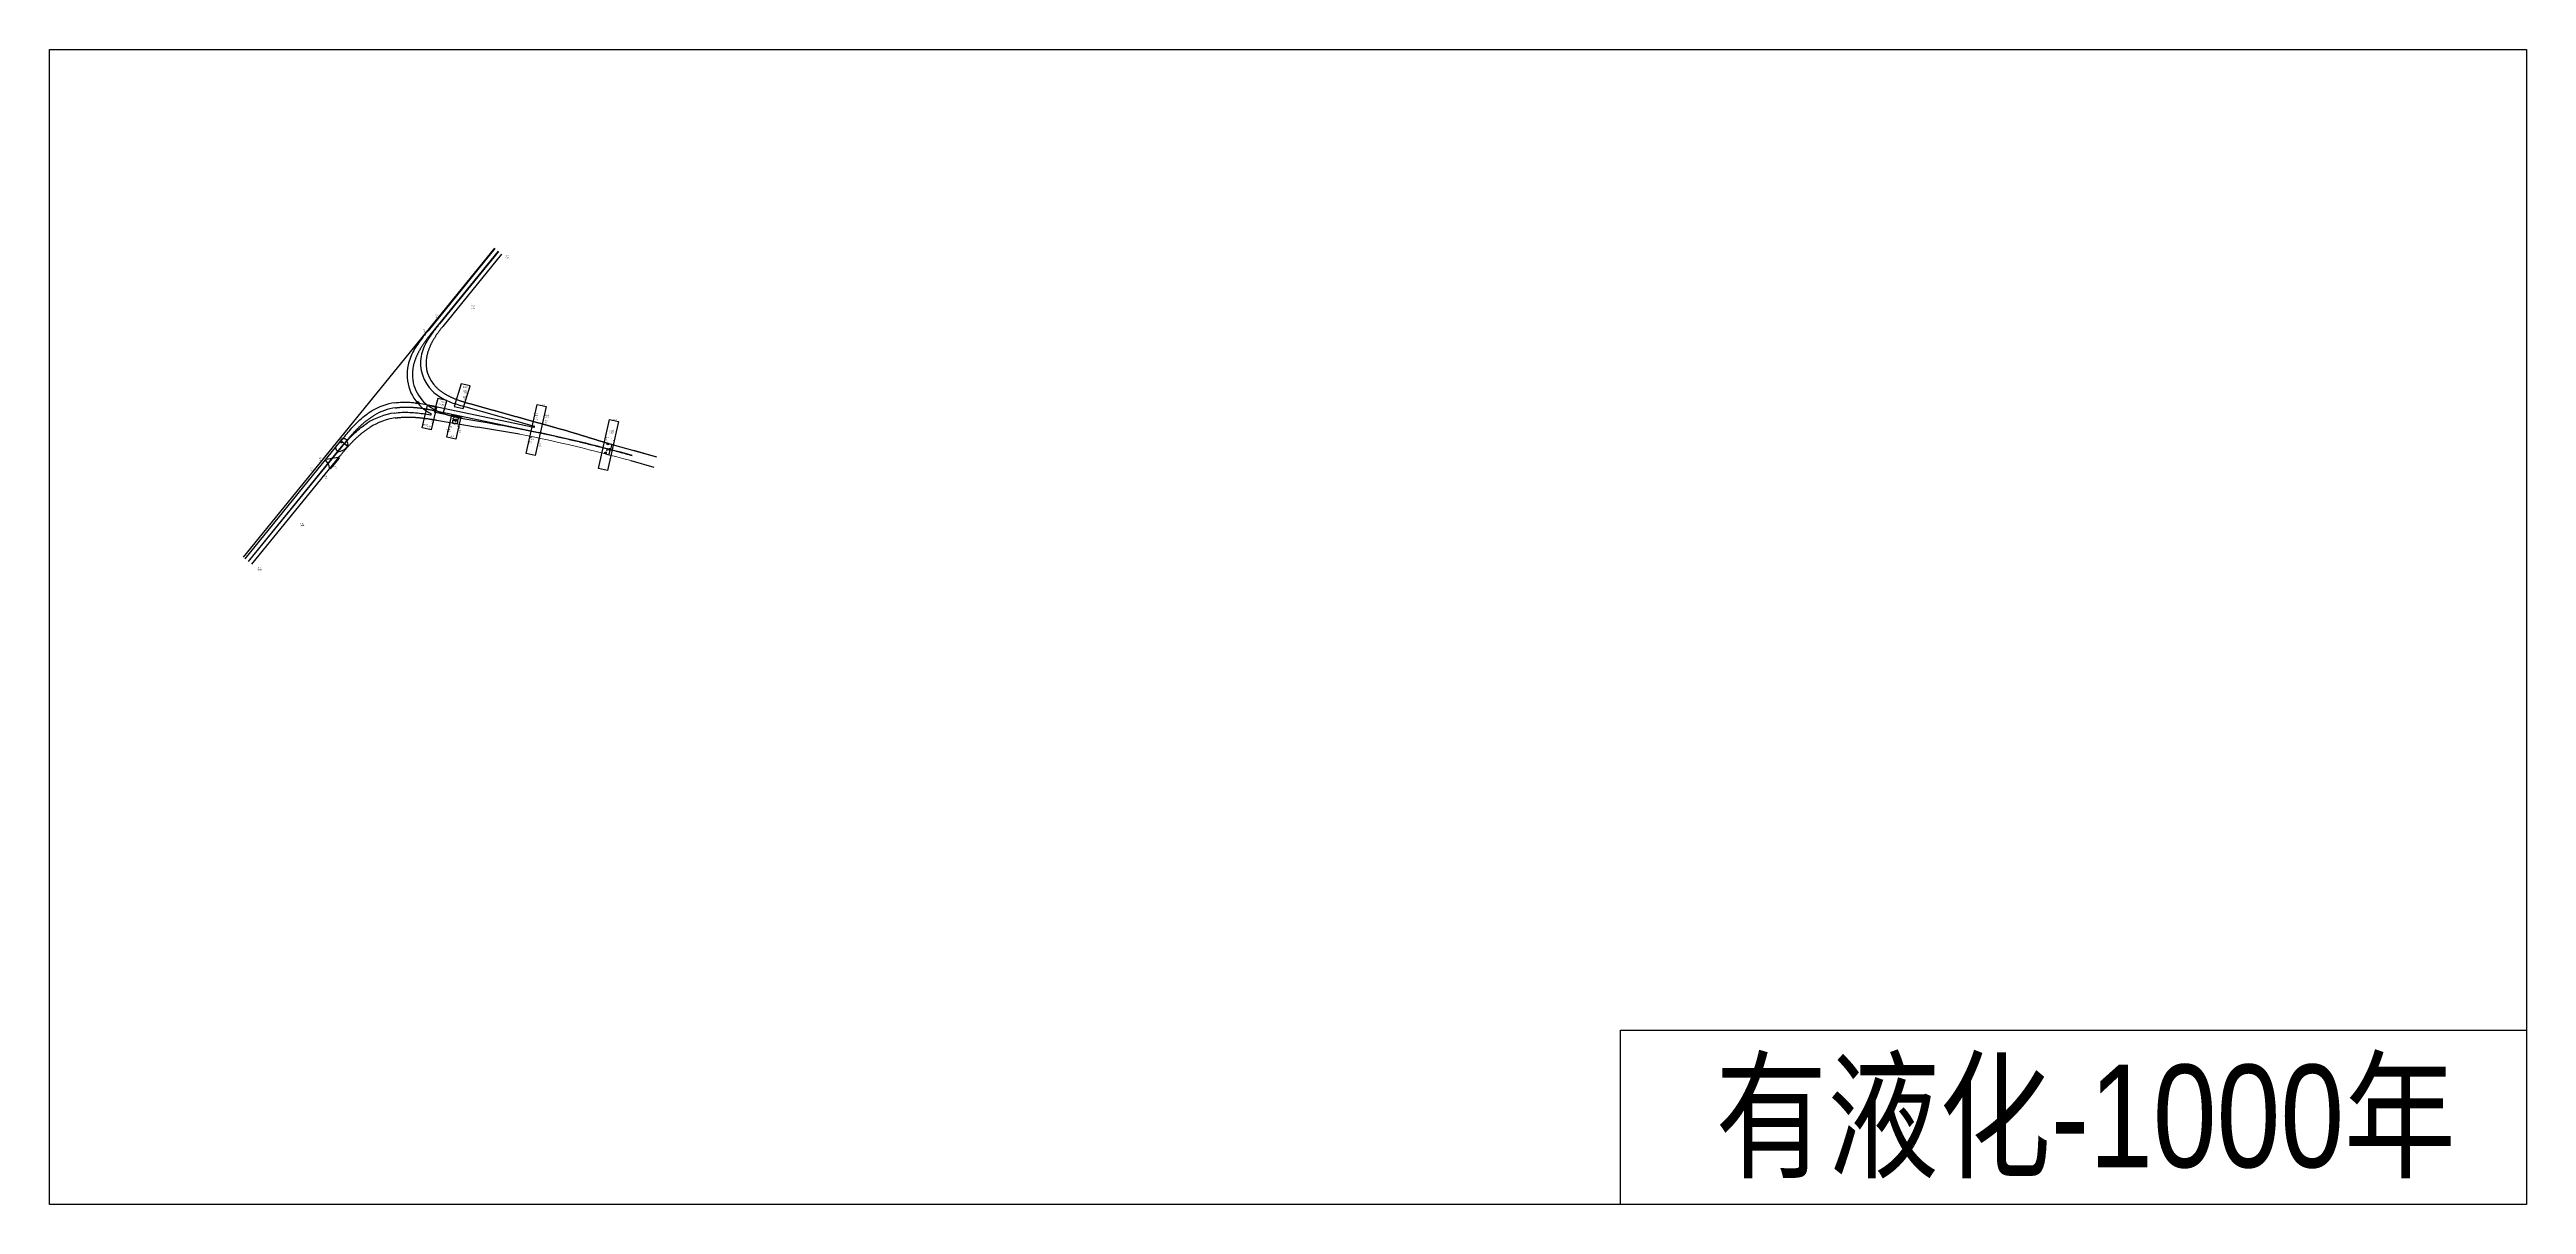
# Model space of a CAD drawing. Header units: metres. Extents: x 570403 to 580295, y 781560 to 786242.
# Drawn here: x 576194 to 580295, y 781560 to 783471 of the extents above; entities that cross this region are included whole.
import ezdxf

# ---------------------------------------------------------------- set-up
doc = ezdxf.new("R2010")
doc.units = ezdxf.units.M
doc.layers.get('Defpoints').update_dxf_attribs({"color": 8})
for name, color, linetype in [('2_左土路肩人行道', 12, 'Continuous'), ('道路偏置线_D1', 1, 'Continuous'), ('道路偏置线_D2', 2, 'Continuous'), ('道路偏置线_D3', 3, 'Continuous'), ('道路偏置线_D4', 4, 'Continuous'), ('道路偏置线_M', 6, 'Continuous')]:
    doc.layers.add(name, color=color, linetype=linetype)
doc.styles.add('EICAD', font='arial.ttf', dxfattribs={"width": 0.8, "height": 2})
doc.styles.get("Standard").update_dxf_attribs({"font": 'arial.ttf', "width": 0.8})
doc.dimstyles.get("Standard").update_dxf_attribs({"dimtxt": 0.18, "dimasz": 0.18, "dimexe": 0.18, "dimexo": 0.0625, "dimgap": 0.09, "dimtad": 0, "dimtih": 1, "dimtoh": 1, "dimdec": 4, "dimzin": 0, "dimdsep": 46, "dimtxsty": 'Standard', "dimcen": 0.09, "dimadec": 0, "dimazin": 0, "dimtfac": 1, "dimtdec": 4, "dimtofl": 0, "dimtmove": 0, "dimatfit": 3, "dimfxl": 1, "dimtolj": 1, "dimtzin": 0, "dimarcsym": 0})

# ---------------------------------------------------------------- blocks, each defined once
blk = doc.blocks.new('*D89')
at = {"layer": 'Defpoints', "color": 0, "lineweight": -2, "transparency": 16777216}
for p, q in [((576801.2, 782884.3), (576800.4, 782885)), ((576800.7, 782885), (576801.8, 782886.4)), ((576803.3, 782888.2), (576802.1, 782886.8)), ((576804.1, 782887.8), (576803.3, 782888.5))]:
    blk.add_line(p, q, dxfattribs=at)
at = {"layer": 'Defpoints', "color": 0, "transparency": 16777216}
for p in [(576800.5, 782884.9), (576801.3, 782884.3), (576804.1, 782887.8)]:
    blk.add_point(p, dxfattribs=at)
for points in [[(576800.6, 782885), (576800.7, 782885), (576800.5, 782884.9)], [(576803.3, 782888.3), (576803.3, 782888.2), (576803.4, 782888.4)]]:
    blk.add_solid(points, dxfattribs=at)
at = {"layer": 'Defpoints', "color": 0, "transparency": 16777216, "insert": (576802, 782886.6), "char_height": 0.18, "attachment_point": 5}
blk.add_mtext('\\A1;4.5419', dxfattribs=at)
blk = doc.blocks.new('*D90')
at = {"layer": 'Defpoints', "color": 0, "lineweight": -2, "transparency": 16777216}
for p, q in [((576804.2, 782887.8), (576804.7, 782888)), ((576804.6, 782887.8), (576805.2, 782886.1)), ((576806, 782884), (576805.4, 782885.7)), ((576805.8, 782883.7), (576806.2, 782883.9))]:
    blk.add_line(p, q, dxfattribs=at)
at = {"layer": 'Defpoints', "color": 0, "transparency": 16777216}
for p in [(576804.1, 782887.8), (576805.7, 782883.7), (576806.1, 782883.8)]:
    blk.add_point(p, dxfattribs=at)
for points in [[(576804.6, 782887.8), (576804.5, 782887.8), (576804.5, 782887.9)], [(576806, 782884), (576806, 782884), (576806.1, 782883.8)]]:
    blk.add_solid(points, dxfattribs=at)
at = {"layer": 'Defpoints', "color": 0, "transparency": 16777216, "insert": (576805.3, 782885.9), "char_height": 0.18, "attachment_point": 5}
blk.add_mtext('\\A1;4.4129', dxfattribs=at)
blk = doc.blocks.new('*D91')
at = {"layer": 'Defpoints', "color": 0, "lineweight": -2, "transparency": 16777216}
for p, q in [((576685.2, 782816), (576685.1, 782816.1)), ((576685.2, 782815.7), (576685.5, 782816)), ((576685.6, 782815.4), (576685.9, 782815.7)), ((576685.9, 782815.4), (576686, 782815.3)), ((576686, 782815.3), (576686.2, 782815.3))]:
    blk.add_line(p, q, dxfattribs=at)
at = {"layer": 'Defpoints', "color": 0, "transparency": 16777216}
for p in [(576685.2, 782815.7), (576685.6, 782815.4), (576685.7, 782815.5)]:
    blk.add_point(p, dxfattribs=at)
for points in [[(576685.2, 782816), (576685.2, 782816), (576685.4, 782815.9)], [(576685.9, 782815.4), (576685.9, 782815.4), (576685.7, 782815.5)]]:
    blk.add_solid(points, dxfattribs=at)
at = {"layer": 'Defpoints', "color": 0, "transparency": 16777216, "insert": (576686.6, 782815.3), "char_height": 0.18, "attachment_point": 5}
blk.add_mtext('\\A1;0.5097', dxfattribs=at)
blk = doc.blocks.new('*D97')
at = {"layer": 'Defpoints', "color": 0, "lineweight": -2, "transparency": 16777216}
for p, q in [((577114.7, 782801.4), (577115.2, 782801.2)), ((577115.1, 782801.4), (577116.1, 782805.4)), ((577117.3, 782809.8), (577116.2, 782805.8)), ((577117, 782810.1), (577117.5, 782809.9))]:
    blk.add_line(p, q, dxfattribs=at)
at = {"layer": 'Defpoints', "color": 0, "transparency": 16777216}
for p in [(577114.6, 782801.4), (577116.9, 782810.1), (577117.3, 782810)]:
    blk.add_point(p, dxfattribs=at)
for points in [[(577115.1, 782801.5), (577115.1, 782801.4), (577115, 782801.3)], [(577117.2, 782809.8), (577117.3, 782809.8), (577117.3, 782810)]]:
    blk.add_solid(points, dxfattribs=at)
at = {"layer": 'Defpoints', "color": 0, "transparency": 16777216, "insert": (577116.2, 782805.6), "char_height": 0.18, "attachment_point": 5}
blk.add_mtext('\\A1;9.0120', dxfattribs=at)
blk = doc.blocks.new('*D92')
at = {"layer": 'Defpoints', "color": 0, "lineweight": -2, "transparency": 16777216}
for p, q in [((576865.5, 782854.8), (576866, 782854.7)), ((576865.9, 782854.9), (576866.2, 782857.1)), ((576866.3, 782859.8), (576866.9, 782859.7)), ((576866.7, 782859.5), (576866.3, 782857.4))]:
    blk.add_line(p, q, dxfattribs=at)
at = {"layer": 'Defpoints', "color": 0, "transparency": 16777216}
for p in [(576865.4, 782854.8), (576866.3, 782859.8), (576866.7, 782859.7)]:
    blk.add_point(p, dxfattribs=at)
for points in [[(576865.8, 782854.9), (576865.9, 782854.9), (576865.8, 782854.8)], [(576866.6, 782859.5), (576866.7, 782859.5), (576866.7, 782859.7)]]:
    blk.add_solid(points, dxfattribs=at)
at = {"layer": 'Defpoints', "color": 0, "transparency": 16777216, "insert": (576866.3, 782857.2), "char_height": 0.18, "attachment_point": 5}
blk.add_mtext('\\A1;5.0200', dxfattribs=at)
blk = doc.blocks.new('*D93')
at = {"layer": 'Defpoints', "color": 0, "lineweight": -2, "transparency": 16777216}
for p, q in [((577120, 782807.9), (577120.4, 782807.8)), ((577120.3, 782808.1), (577120.5, 782809.1)), ((577120.9, 782810.6), (577120.6, 782809.5)), ((577120.8, 782810.8), (577121.1, 782810.7))]:
    blk.add_line(p, q, dxfattribs=at)
at = {"layer": 'Defpoints', "color": 0, "transparency": 16777216}
for p in [(577120, 782807.9), (577120.2, 782807.9), (577120.7, 782810.9)]:
    blk.add_point(p, dxfattribs=at)
for points in [[(577120.2, 782808.1), (577120.3, 782808), (577120.2, 782807.9)], [(577120.9, 782810.6), (577121, 782810.6), (577121, 782810.8)]]:
    blk.add_solid(points, dxfattribs=at)
at = {"layer": 'Defpoints', "color": 0, "transparency": 16777216, "insert": (577120.6, 782809.3), "char_height": 0.18, "attachment_point": 5}
blk.add_mtext('\\A1;3.0047', dxfattribs=at)
blk = doc.blocks.new('*D94')
at = {"layer": 'Defpoints', "color": 0, "lineweight": -2, "transparency": 16777216}
for p, q in [((577115.9, 782801), (577120.3, 782799.9)), ((577120.1, 782800.1), (577122.4, 782808.7)), ((577120.5, 782818.9), (577124.9, 782817.7)), ((577124.7, 782817.6), (577122.5, 782809))]:
    blk.add_line(p, q, dxfattribs=at)
at = {"layer": 'Defpoints', "color": 0, "transparency": 16777216}
for p in [(577115.8, 782801.1), (577120.1, 782800), (577120.5, 782818.9)]:
    blk.add_point(p, dxfattribs=at)
for points in [[(577120.1, 782800.1), (577120.2, 782800.1), (577120.1, 782800)], [(577124.7, 782817.6), (577124.7, 782817.6), (577124.7, 782817.8)]]:
    blk.add_solid(points, dxfattribs=at)
at = {"layer": 'Defpoints', "color": 0, "transparency": 16777216, "insert": (577122.4, 782808.9), "char_height": 0.18, "attachment_point": 5}
blk.add_mtext('\\A1;18.4047', dxfattribs=at)
blk = doc.blocks.new('*D95')
at = {"layer": 'Defpoints', "color": 0, "lineweight": -2, "transparency": 16777216}
for p, q in [((576674.3, 782820.5), (576674.2, 782820.5)), ((576674.5, 782820.6), (576675, 782821.1)), ((576675.7, 782822), (576675.2, 782821.4)), ((576675.8, 782822.2), (576675.7, 782822.3))]:
    blk.add_line(p, q, dxfattribs=at)
at = {"layer": 'Defpoints', "color": 0, "transparency": 16777216}
for p in [(576674.4, 782820.4), (576674.4, 782820.4), (576675.8, 782822.1)]:
    blk.add_point(p, dxfattribs=at)
for points in [[(576674.5, 782820.5), (576674.5, 782820.6), (576674.4, 782820.4)], [(576675.7, 782822), (576675.7, 782822), (576675.8, 782822.1)]]:
    blk.add_solid(points, dxfattribs=at)
at = {"layer": 'Defpoints', "color": 0, "transparency": 16777216, "insert": (576675.1, 782821.3), "char_height": 0.18, "attachment_point": 5, "rotation": 139.2652}
blk.add_mtext('\\A1;2.2745', dxfattribs=at)
blk = doc.blocks.new('*D96')
at = {"layer": 'Defpoints', "color": 0, "lineweight": -2, "transparency": 16777216}
for p, q in [((576675.1, 782822.8), (576675, 782822.9)), ((576675.2, 782822.6), (576675.1, 782822.5)), ((576675.8, 782822.1), (576675.7, 782822)), ((576676, 782822), (576676.1, 782821.9))]:
    blk.add_line(p, q, dxfattribs=at)
at = {"layer": 'Defpoints', "color": 0, "transparency": 16777216}
for p in [(576675.2, 782822.7), (576675.2, 782822.7), (576675.8, 782822.1)]:
    blk.add_point(p, dxfattribs=at)
for points in [[(576675.1, 782822.8), (576675.1, 782822.8), (576675.2, 782822.7)], [(576676, 782822), (576676, 782822), (576675.8, 782822.1)]]:
    blk.add_solid(points, dxfattribs=at)
at = {"layer": 'Defpoints', "color": 0, "transparency": 16777216, "insert": (576675.5, 782822.4), "char_height": 0.18, "attachment_point": 5, "rotation": 139.2652}
blk.add_mtext('\\A1;0.7856', dxfattribs=at)

msp = doc.modelspace()

# ---------------------------------------------------------------- linework, layer by layer
msp.add_arc((576995.99037, 782846.69217), 1, 258.05095815, 74.40668814)
at = {"lineweight": -3}
msp.add_arc((576523.16014, 782623.47617), 0.2, 140.84965369, 320.84965366, dxfattribs=at)
at = {"layer": '2_左土路肩人行道', "color": 6, "lineweight": -3}
msp.add_line((577119.38522, 782819.00362), (577198.87377, 782796.82002), dxfattribs=at)
at = {"layer": 'Defpoints'}
for p, q in [((576678.0026, 782821.54792), (576675.87346, 782823.38152)), ((576678.00065, 782821.5496), (576675.89427, 782819.09977)), ((576687.7083, 782813.54463), (576682.70723, 782817.85151)), ((576685.72981, 782816.30426), (576684.68572, 782815.09188))]:
    msp.add_line(p, q, dxfattribs=at)
at = {"layer": 'Defpoints', "color": 0}
for points in [[(576193.71575, 783470.54293), (580295.13363, 783470.54293), (580295.13363, 781559.67845), (576193.71575, 781559.67845)], [(580295.13363, 781559.67845), (578795.07009, 781559.67845), (578795.07009, 781847.94369), (580295.13363, 781847.94369)]]:
    msp.add_lwpolyline(points, close=True, dxfattribs=at)
at = {"layer": 'Defpoints'}
msp.add_lwpolyline([(576930.31342, 783141.95278), (576514.16443, 782630.79992)], dxfattribs=at)
for points in [[(576819.32344, 782882.05113), (576834.2847, 782878.65329), (576825.82432, 782841.42978), (576810.86306, 782844.82762)], [(576830.70806, 782871.3926), (576845.66932, 782867.99476), (576851.56877, 782889.64979), (576836.60751, 782893.04763)], [(576863.69631, 782880.23178), (576878.65757, 782876.83393), (576890.17643, 782914.17396), (576875.21517, 782917.57181)], [(577001.22915, 782883.32806), (577016.19041, 782879.93022), (576997.80039, 782798.95596), (576982.83913, 782802.3538)], [(576859.95494, 782866.2688), (576874.9162, 782862.87096), (576866.45582, 782825.64744), (576851.49456, 782829.04529)], [(577121.13245, 782858.4656), (577136.09372, 782855.06776), (577117.70369, 782774.0935), (577102.74243, 782777.49134)], [(576678.46693, 782820.13834), (576678.00065, 782821.5496), (576679.47706, 782821.37917), (576679.94138, 782819.96959)]]:
    msp.add_lwpolyline(points, close=True, dxfattribs=at)
at = {"layer": 'Defpoints', "ltscale": 0.02, "flags": 128}
msp.add_lwpolyline([(576651.68882, 782792.55727), (576671.45811, 782795.89152, -0.6919401795), (576672.58827, 782793.95061), (576659.46971, 782777.83717)], format="xyb", dxfattribs=at)
at = {"layer": 'Defpoints'}
for centre, radius in [((576865.39869, 782854.84102), 3.95), ((576866.26655, 782859.78543), 3.95), ((576955.97923, 782846.41541), 0.31239), ((576685.59398, 782815.36546), 0.36098), ((577114.25361, 782802.94857), 1.425), ((577118.17635, 782817.99842), 1.425)]:
    msp.add_circle(centre, radius, dxfattribs=at)
at = {"layer": 'Defpoints', "color": 1}
msp.add_circle((577116.90225, 782810.09871), 0.36644, dxfattribs=at)
at = {"layer": 'Defpoints'}
for centre, radius, start, end in [((576824.86232, 782867.28131), 1, 262.43671131, 62.18493442), ((576673.30783, 782811.46527), 6, 140.84965368, 288.82565761), ((576680.79332, 782820.65965), 6, 7.56394076, 140.84965368), ((576651.88839, 782791.37398), 1.2, 99.57332008, 226.10668864)]:
    msp.add_arc(centre, radius, start, end, dxfattribs=at)
at = {"layer": 'Defpoints', "ltscale": 0.02}
for centre, radius, start, end in [((576665.88597, 782833.23488), 29, 288.82565761, 314.24436163), ((576682.63125, 782816.04199), 5, 314.24436163, 12.65124703), ((576735.6617, 782827.94551), 49.35, 187.56394076, 192.65124703), ((576636.24133, 782775.11048), 21.36838, 8.88138966, 46.10668864)]:
    msp.add_arc(centre, radius, start, end, dxfattribs=at)
at = {"layer": 'Defpoints', "color": 100, "ltscale": 0.02}
msp.add_arc((576658.53912, 782778.5948), 1.2, 188.88138965, 320.84965368, dxfattribs=at)
at = {"layer": '道路偏置线_D1'}
for p, q in [((576834.4152, 782857.46167), (576902.54448, 782845.50349)), ((576523.31524, 782623.3499), (576668.98261, 782802.27211)), ((576528.78245, 782618.89883), (576674.44983, 782797.82104))]:
    msp.add_line(p, q, dxfattribs=at)
at = {"layer": '道路偏置线_D1', "flags": 128}
for points in [[(576668.98261, 782802.27211), (576670.90634, 782804.63404), (576672.83622, 782806.99772), (576674.77516, 782809.36086), (576676.72601, 782811.72108), (576678.6916, 782814.07598), (576680.67475, 782816.42308), (576682.67826, 782818.75984), (576684.70487, 782821.08366), (576686.75728, 782823.39184), (576688.83814, 782825.68161), (576690.95003, 782827.95007), (576693.09541, 782830.19423), (576695.2767, 782832.41098), (576697.49618, 782834.59708), (576699.75601, 782836.74915), (576702.05822, 782838.8637), (576704.40468, 782840.93707), (576706.79711, 782842.96547), (576709.23702, 782844.94493), (576711.72573, 782846.87137), (576714.26436, 782848.74053), (576716.85374, 782850.54802), (576719.49448, 782852.28927)], [(576674.44983, 782797.82104), (576675.08171, 782798.59599), (576675.71454, 782799.36963), (576676.34842, 782800.14196), (576676.98343, 782800.91293), (576677.61962, 782801.68249), (576678.25707, 782802.45056), (576678.89584, 782803.21709), (576679.536, 782803.98202), (576680.17759, 782804.74529), (576680.82069, 782805.50684), (576681.46535, 782806.2666), (576682.11164, 782807.02451), (576682.75961, 782807.78051), (576683.40932, 782808.53452), (576684.06083, 782809.28649), (576684.71419, 782810.03635), (576685.36946, 782810.78404), (576686.02669, 782811.52947), (576686.68594, 782812.27259), (576687.34726, 782813.01332), (576688.0107, 782813.7516), (576688.67631, 782814.48736), (576689.34414, 782815.22052), (576690.01425, 782815.95101), (576690.68667, 782816.67877), (576691.36146, 782817.40371), (576692.03866, 782818.12576), (576692.71832, 782818.84486), (576693.40048, 782819.56093), (576694.08519, 782820.27388), (576694.77249, 782820.98365), (576695.46241, 782821.69017), (576696.15501, 782822.39334), (576696.85031, 782823.09311), (576697.54837, 782823.78939), (576698.24921, 782824.4821), (576698.95288, 782825.17116), (576699.6594, 782825.8565), (576700.36882, 782826.53805), (576701.08116, 782827.21571), (576701.79647, 782827.88941), (576702.51477, 782828.55907), (576703.23609, 782829.22462), (576703.96047, 782829.88597), (576704.68793, 782830.54303), (576705.4185, 782831.19574), (576706.1522, 782831.84401), (576706.88908, 782832.48776), (576707.62913, 782833.12691), (576708.37241, 782833.76137), (576709.11892, 782834.39106), (576709.86868, 782835.01591), (576710.62173, 782835.63584), (576711.37807, 782836.25075), (576712.13774, 782836.86057), (576712.90075, 782837.46521), (576713.66711, 782838.0646), (576714.43684, 782838.65864), (576715.20996, 782839.24727), (576715.98649, 782839.83039), (576716.76643, 782840.40792), (576717.54981, 782840.97978), (576718.33663, 782841.54589), (576719.12691, 782842.10617), (576719.92065, 782842.66052), (576720.71788, 782843.20887), (576721.51859, 782843.75113), (576722.3228, 782844.28723), (576723.13051, 782844.81707), (576723.94174, 782845.34057)], [(576764.70665, 782869.14593), (576767.90411, 782869.5657), (576771.10624, 782869.89857), (576774.31036, 782870.14858), (576777.51411, 782870.31987), (576780.71546, 782870.4166), (576783.91263, 782870.44298), (576787.10413, 782870.40322), (576790.28874, 782870.30156), (576793.46545, 782870.14222), (576796.63348, 782869.92941), (576799.79227, 782869.66734), (576802.94144, 782869.36017), (576806.08079, 782869.01206), (576809.21026, 782868.62713), (576812.32996, 782868.20946), (576815.44009, 782867.7631), (576818.54099, 782867.29209), (576821.63308, 782866.80039), (576824.7307, 782866.29001)], [(576765.89402, 782860.98182), (576766.84999, 782861.11718), (576767.80743, 782861.24545), (576768.7663, 782861.36669), (576769.72658, 782861.48098), (576770.6882, 782861.58839), (576771.65112, 782861.68898), (576772.6153, 782861.78283), (576773.58068, 782861.87), (576774.54723, 782861.95057), (576775.5149, 782862.02461), (576776.48364, 782862.09218), (576777.45341, 782862.15337), (576778.42417, 782862.20824), (576779.39587, 782862.25686), (576780.36848, 782862.29931), (576781.34195, 782862.33567), (576782.31625, 782862.366), (576783.29133, 782862.39038), (576784.26716, 782862.40889), (576785.2437, 782862.42161), (576786.22092, 782862.4286), (576787.19877, 782862.42995), (576788.17722, 782862.42574), (576789.15624, 782862.41603), (576790.1358, 782862.40092), (576791.11586, 782862.38047), (576792.09639, 782862.35477), (576793.07736, 782862.3239), (576794.05874, 782862.28793), (576795.04051, 782862.24696), (576796.02263, 782862.20105), (576797.00507, 782862.15029), (576797.98782, 782862.09477), (576798.97084, 782862.03456), (576799.95411, 782861.96974), (576800.93761, 782861.90041), (576801.92132, 782861.82664), (576802.90521, 782861.74851), (576803.88927, 782861.66612), (576804.87347, 782861.57954), (576805.8578, 782861.48885), (576806.84224, 782861.39416), (576807.82678, 782861.29553), (576808.81139, 782861.19306), (576809.79607, 782861.08682), (576810.78081, 782860.97691), (576811.76558, 782860.86341), (576812.75038, 782860.74641), (576813.73521, 782860.626), (576814.72004, 782860.50225), (576815.70488, 782860.37526), (576816.68971, 782860.24511), (576817.67453, 782860.11189), (576818.65935, 782859.97569), (576819.64414, 782859.83659), (576820.62892, 782859.69468), (576821.61368, 782859.55005), (576822.59841, 782859.40279), (576823.58313, 782859.25297), (576824.56783, 782859.10069), (576825.55252, 782858.94604), (576826.5372, 782858.7891), (576827.52188, 782858.62996), (576828.50656, 782858.46871), (576829.49125, 782858.30543), (576830.47597, 782858.14021), (576831.46071, 782857.97314), (576832.44549, 782857.8043), (576833.43033, 782857.63378), (576834.41523, 782857.46167)]]:
    msp.add_lwpolyline(points, dxfattribs=at)
at = {"layer": '道路偏置线_D1'}
msp.add_lwpolyline([(576971.6514, 782834.31864), (576902.54448, 782845.50349)], dxfattribs=at)
for radius in [114.425, 106.175]:
    msp.add_arc((576781.17559, 782755.9123), radius, 98.2752185, 122.61917838, dxfattribs=at)
at = {"layer": '道路偏置线_D2'}
for p, q in [((576835.58749, 782879.61563), (576995.78333, 782845.71384)), ((576834.12785, 782872.71839), (577003.99685, 782836.7695)), ((576517.53782, 782628.05351), (576676.64786, 782823.48725)), ((576523.00504, 782623.60244), (576682.11508, 782819.03618))]:
    msp.add_line(p, q, dxfattribs=at)
at = {"layer": '道路偏置线_D2', "flags": 128}
for points in [[(576765.34876, 782886.0426), (576768.44535, 782886.43628), (576771.54864, 782886.73933), (576774.6557, 782886.95579), (576777.76394, 782887.08981), (576780.8711, 782887.14559), (576783.97524, 782887.12737), (576787.07473, 782887.03942), (576790.16819, 782886.88606), (576793.25454, 782886.67156), (576796.33294, 782886.40023), (576799.40276, 782886.07636), (576802.46362, 782885.7042), (576805.51529, 782885.28799), (576808.55776, 782884.83196), (576811.59116, 782884.34028), (576814.61576, 782883.8171), (576817.63197, 782883.26656), (576820.64031, 782882.69274), (576823.64138, 782882.09969), (576826.63587, 782881.49147), (576829.62452, 782880.87206), (576832.60812, 782880.24546), (576835.58749, 782879.61563)], [(576766.52593, 782877.776), (576767.46021, 782877.90509), (576768.39635, 782878.02662), (576769.3343, 782878.14063), (576770.27399, 782878.24719), (576771.21537, 782878.34639), (576772.1584, 782878.43827), (576773.10301, 782878.52291), (576774.04916, 782878.60039), (576774.99679, 782878.67076), (576775.94585, 782878.7341), (576776.89629, 782878.79048), (576777.84806, 782878.83997), (576778.80112, 782878.88264), (576779.75541, 782878.91858), (576780.71089, 782878.94784), (576781.66751, 782878.9705), (576782.62522, 782878.98665), (576783.58398, 782878.99636), (576784.54375, 782878.99969), (576785.50448, 782878.99674), (576786.46613, 782878.98757), (576787.42866, 782878.97227), (576788.39203, 782878.95092), (576789.3562, 782878.92359), (576790.32113, 782878.89037), (576791.28678, 782878.85134), (576792.25312, 782878.80658), (576793.2201, 782878.75618), (576794.18771, 782878.70022), (576795.1559, 782878.63877), (576796.12464, 782878.57194), (576797.0939, 782878.49979), (576798.06365, 782878.42243), (576799.03387, 782878.33994), (576800.00452, 782878.25239), (576800.97557, 782878.15989), (576801.94701, 782878.06252), (576802.91881, 782877.96036), (576803.89095, 782877.85352), (576804.86339, 782877.74207), (576805.83613, 782877.62611), (576806.80915, 782877.50574), (576807.78242, 782877.38103), (576808.75593, 782877.25208), (576809.72967, 782877.11899), (576810.70362, 782876.98184), (576811.67776, 782876.84074), (576812.6521, 782876.69576), (576813.6266, 782876.54701), (576814.60128, 782876.39458), (576815.57611, 782876.23856), (576816.5511, 782876.07905), (576817.52623, 782875.91614), (576818.50151, 782875.74992), (576819.47693, 782875.58049), (576820.4525, 782875.40795), (576821.4282, 782875.23239), (576822.40405, 782875.05389), (576823.38004, 782874.87257), (576824.35618, 782874.68851), (576825.33248, 782874.50181), (576826.30895, 782874.31257), (576827.28558, 782874.12087), (576828.2624, 782873.92682), (576829.23941, 782873.73051), (576830.21663, 782873.53204), (576831.19406, 782873.33149), (576832.17173, 782873.12897), (576833.14965, 782872.92457), (576834.12785, 782872.71839)], [(576676.64811, 782823.48756), (576678.57124, 782825.84866), (576680.49969, 782828.20991), (576682.43659, 782830.56872), (576684.38505, 782832.92251), (576686.34817, 782835.2686), (576688.32901, 782837.60431), (576690.33061, 782839.92684), (576692.35592, 782842.23335), (576694.40785, 782844.52086), (576696.48922, 782846.78633), (576698.60277, 782849.02659), (576700.75112, 782851.23833), (576702.93677, 782853.41813), (576705.1621, 782855.56242), (576707.4293, 782857.66747), (576709.74043, 782859.72942), (576712.09732, 782861.74423), (576714.50162, 782863.70771), (576716.95474, 782865.6155), (576719.45783, 782867.46308), (576722.01178, 782869.24575), (576724.61716, 782870.95868), (576727.27425, 782872.59686)], [(576682.11508, 782819.03618), (576682.74712, 782819.81122), (576683.37982, 782820.5844), (576684.0135, 782821.35596), (576684.64824, 782822.12583), (576685.28411, 782822.89395), (576685.92117, 782823.66027), (576686.55951, 782824.4247), (576687.19918, 782825.18718), (576687.84026, 782825.94765), (576688.48282, 782826.70603), (576689.1269, 782827.46226), (576689.77259, 782828.21627), (576690.41994, 782828.96798), (576691.06902, 782829.71733), (576691.71989, 782830.46423), (576692.3726, 782831.20862), (576693.02722, 782831.95042), (576693.68381, 782832.68956), (576694.34241, 782833.42596), (576695.00308, 782834.15955), (576695.66589, 782834.89024), (576696.33088, 782835.61797), (576696.9981, 782836.34264), (576697.6676, 782837.06419), (576698.33944, 782837.78253), (576699.01366, 782838.49759), (576699.69031, 782839.20928), (576700.36943, 782839.91752), (576701.05108, 782840.62222), (576701.73528, 782841.32332), (576702.42209, 782842.02072), (576703.11155, 782842.71434), (576703.80369, 782843.4041), (576704.49855, 782844.08991), (576705.19617, 782844.77169), (576705.8966, 782845.44936), (576706.59985, 782846.12283), (576707.30596, 782846.79201), (576708.01498, 782847.45682), (576708.72692, 782848.11717), (576709.44181, 782848.77299), (576710.1597, 782849.42417), (576710.88059, 782850.07063), (576711.60453, 782850.71229), (576712.33152, 782851.34907), (576713.06161, 782851.98087), (576713.7948, 782852.6076), (576714.53112, 782853.22918), (576715.27059, 782853.84553), (576716.01322, 782854.45655), (576716.75905, 782855.06216), (576717.50807, 782855.66227), (576718.26031, 782856.25679), (576719.01578, 782856.84563), (576719.77449, 782857.42872), (576720.53645, 782858.00596), (576721.30168, 782858.57726), (576722.07019, 782859.14254), (576722.84197, 782859.7017), (576723.61705, 782860.25467), (576724.39542, 782860.80136), (576725.17709, 782861.34168), (576725.96207, 782861.87553), (576726.75036, 782862.40285), (576727.54195, 782862.92353), (576728.33687, 782863.4375), (576729.13509, 782863.94466), (576729.93663, 782864.44493), (576730.74148, 782864.93822), (576731.54965, 782865.42445)]]:
    msp.add_lwpolyline(points, dxfattribs=at)
at = {"layer": '道路偏置线_D2'}
for centre, radius, start, end in [((576779.81669, 782784.44255), 102.625, 98.10448097, 120.79613085), ((576779.81669, 782784.44255), 94.275, 98.10448097, 120.79613085), ((576486.38753, 780390.91472), 2500.025, 74.40668814, 78.05095814)]:
    msp.add_arc(centre, radius, start, end, dxfattribs=at)
at = {"layer": '道路偏置线_D3'}
for p, q in [((576931.08891, 783141.32142), (576820.42208, 783005.39013)), ((576936.55613, 783136.87035), (576825.88929, 783000.93906)), ((576878.31897, 782860.31459), (576904.34243, 782855.7469))]:
    msp.add_line(p, q, dxfattribs=at)
at = {"layer": '道路偏置线_D3', "flags": 128}
for points in [[(576820.42208, 783005.39013), (576818.46695, 783002.98693), (576816.51343, 783000.57537), (576814.56663, 782998.15129), (576812.63175, 782995.71063), (576810.7141, 782993.2494), (576808.81912, 782990.76374), (576806.95241, 782988.24989), (576805.11972, 782985.70433), (576803.32703, 782983.12373), (576801.5805, 782980.50503), (576799.88653, 782977.84548), (576798.25175, 782975.1427), (576796.68305, 782972.39469), (576795.18754, 782969.59992), (576793.77261, 782966.75735), (576792.44585, 782963.8665), (576791.21508, 782960.92753), (576790.08835, 782957.94124), (576789.07383, 782954.90918), (576788.17985, 782951.83368), (576787.41484, 782948.71793)], [(576825.88929, 783000.93906), (576825.2592, 783000.16311), (576824.63178, 782999.38629), (576824.00714, 782998.60848), (576823.38537, 782997.8296), (576822.7666, 782997.04957), (576822.15095, 782996.26831), (576821.53853, 782995.48574), (576820.92947, 782994.70179), (576820.32389, 782993.9164), (576819.72192, 782993.1295), (576819.12366, 782992.34102), (576818.52927, 782991.55091), (576817.93885, 782990.75911), (576817.35254, 782989.96556), (576816.77047, 782989.17022), (576816.19277, 782988.37303), (576815.61956, 782987.57395), (576815.05099, 782986.77293), (576814.48718, 782985.96994), (576813.92828, 782985.16495), (576813.3744, 782984.3579), (576812.82569, 782983.54878), (576812.28228, 782982.73756), (576811.74431, 782981.92421), (576811.21192, 782981.10871), (576810.68524, 782980.29104), (576810.1644, 782979.47118), (576809.64954, 782978.64912), (576809.14081, 782977.82485), (576808.63833, 782976.99836), (576808.14225, 782976.16965), (576807.65269, 782975.33871), (576807.1698, 782974.50555), (576806.69371, 782973.67017), (576806.22455, 782972.83257), (576805.76246, 782971.99277), (576805.30757, 782971.15077), (576804.86002, 782970.30659), (576804.41993, 782969.46025), (576803.98744, 782968.61177), (576803.56269, 782967.76117), (576803.14578, 782966.90847), (576802.73687, 782966.0537), (576802.33607, 782965.1969), (576801.9435, 782964.33808), (576801.5593, 782963.47729), (576801.18359, 782962.61457), (576800.81648, 782961.74995), (576800.45811, 782960.88346), (576800.10858, 782960.01516), (576799.76803, 782959.14509), (576799.43655, 782958.27329), (576799.11428, 782957.39981), (576798.80131, 782956.52469), (576798.49778, 782955.648), (576798.20378, 782954.76977), (576797.91942, 782953.89007), (576797.64482, 782953.00895), (576797.38008, 782952.12645), (576797.12531, 782951.24265), (576796.88061, 782950.35758), (576796.64609, 782949.47132), (576796.42185, 782948.58391), (576796.20799, 782947.69543), (576796.00461, 782946.80591)], [(576820.28947, 782881.67024), (576821.02537, 782881.13111), (576821.7687, 782880.59949), (576822.51916, 782880.07549), (576823.27664, 782879.55908), (576824.04103, 782879.05024), (576824.81222, 782878.54894), (576825.59008, 782878.05516), (576826.37449, 782877.56887), (576827.16535, 782877.09005), (576827.96254, 782876.61865), (576828.76593, 782876.15466), (576829.57541, 782875.69803), (576830.39086, 782875.24873), (576831.21216, 782874.80673), (576832.0392, 782874.37197), (576832.87186, 782873.94443), (576833.71002, 782873.52406), (576834.55356, 782873.1108), (576835.40237, 782872.70462), (576836.25632, 782872.30546), (576837.1153, 782871.91326), (576837.9792, 782871.52798), (576838.84789, 782871.14954), (576839.72126, 782870.7779), (576840.59921, 782870.41299), (576841.48161, 782870.05474), (576842.36834, 782869.70309), (576843.25931, 782869.35796), (576844.1544, 782869.01928), (576845.05349, 782868.68697), (576845.95648, 782868.36095), (576846.86326, 782868.04115), (576847.77373, 782867.72748), (576848.68778, 782867.41986), (576849.60531, 782867.11819), (576850.52622, 782866.82239), (576851.4504, 782866.53236), (576852.37776, 782866.24801), (576853.30821, 782865.96924), (576854.24164, 782865.69594), (576855.17797, 782865.42803), (576856.1171, 782865.1654), (576857.05895, 782864.90793), (576858.00343, 782864.65552), (576858.95046, 782864.40807), (576859.89995, 782864.16546), (576860.85184, 782863.92757), (576861.80603, 782863.69429), (576862.76245, 782863.46551), (576863.72104, 782863.2411), (576864.68172, 782863.02095), (576865.64443, 782862.80493), (576866.60911, 782862.59292), (576867.57568, 782862.38479), (576868.5441, 782862.18042), (576869.5143, 782861.97969), (576870.48624, 782861.78245), (576871.45986, 782861.58858), (576872.43512, 782861.39795), (576873.41197, 782861.21043), (576874.39037, 782861.02587), (576875.37028, 782860.84415), (576876.35167, 782860.66513), (576877.3345, 782860.48867), (576878.31874, 782860.31463)], [(576815.04801, 782874.6015), (576818.37042, 782872.27617), (576821.80292, 782870.13317), (576825.32894, 782868.16577)], [(576918.58521, 782853.27236), (576921.30744, 782852.793), (576924.02915, 782852.31063), (576926.75032, 782851.82524), (576929.47095, 782851.33685), (576932.19103, 782850.84546), (576934.91058, 782850.35105), (576937.62957, 782849.85364), (576940.34801, 782849.35322), (576943.0659, 782848.8498), (576945.78323, 782848.34337), (576948.5, 782847.83394), (576951.2162, 782847.3215), (576953.93184, 782846.80607), (576956.6469, 782846.28763), (576959.36139, 782845.76618), (576962.0753, 782845.24174), (576964.78863, 782844.7143), (576967.50138, 782844.18386), (576970.21353, 782843.65041), (576972.9251, 782843.11397), (576975.63607, 782842.57454), (576978.34644, 782842.0321), (576981.05621, 782841.48667), (576983.76538, 782840.93824), (576986.47393, 782840.38682), (576989.18188, 782839.83241), (576991.88921, 782839.275), (576994.59593, 782838.71459), (576997.30202, 782838.1512), (577000.00749, 782837.58481), (577002.71233, 782837.01543), (577005.41653, 782836.44306), (577008.12011, 782835.86771), (577010.82305, 782835.28936), (577013.52534, 782834.70802), (577016.22699, 782834.1237), (577018.928, 782833.53639), (577021.62835, 782832.9461), (577024.32805, 782832.35282), (577027.02709, 782831.75655), (577029.72547, 782831.15731), (577032.42318, 782830.55507), (577035.12023, 782829.94986), (577037.81661, 782829.34166), (577040.51231, 782828.73049), (577043.20734, 782828.11633), (577045.90168, 782827.4992), (577048.59534, 782826.87908), (577051.28831, 782826.25599), (577053.9806, 782825.62992), (577056.67219, 782825.00087), (577059.36308, 782824.36885), (577062.05327, 782823.73386), (577064.74276, 782823.09588), (577067.43154, 782822.45494), (577070.11961, 782821.81103), (577072.80697, 782821.16414), (577075.49361, 782820.51428), (577078.17953, 782819.86145), (577080.86472, 782819.20565), (577083.54919, 782818.54689), (577086.23293, 782817.88515), (577088.91594, 782817.22045), (577091.59821, 782816.55278), (577094.27974, 782815.88215), (577096.96053, 782815.20856), (577099.64057, 782814.532), (577102.31986, 782813.85247), (577104.9984, 782813.16999), (577107.67618, 782812.48454), (577110.3532, 782811.79614), (577113.02946, 782811.10477), (577115.70495, 782810.41045), (577118.37968, 782809.71316), (577121.05363, 782809.01293), (577123.7268, 782808.30973), (577126.3992, 782807.60358), (577129.07082, 782806.89448), (577131.74164, 782806.18242), (577134.41168, 782805.46741), (577137.08093, 782804.74945), (577139.74938, 782804.02853), (577142.41704, 782803.30467), (577145.08389, 782802.57786), (577147.74993, 782801.8481), (577150.41517, 782801.11539), (577153.0796, 782800.37974), (577155.74321, 782799.64114), (577158.406, 782798.8996)]]:
    msp.add_lwpolyline(points, dxfattribs=at)
at = {"layer": '道路偏置线_D3'}
msp.add_lwpolyline([(576904.34675, 782855.77152), (576918.58521, 782853.27236)], dxfattribs=at)
for radius in [72.625, 63.825]:
    msp.add_arc((576858.30494, 782932.9387), radius, 167.4512656, 233.44313128, dxfattribs=at)
at = {"layer": '道路偏置线_D4'}
for p, q in [((576936.86633, 783136.61781), (576839.44305, 783016.95348)), ((576942.33355, 783132.16674), (576844.91027, 783012.50241)), ((576883.21437, 782879.20382), (576996.25918, 782847.65537))]:
    msp.add_line(p, q, dxfattribs=at)
at = {"layer": '道路偏置线_D4', "flags": 128}
for points in [[(576839.44282, 783016.9532), (576837.44633, 783014.49862), (576835.44895, 783012.02898), (576833.45764, 783009.53874), (576831.47951, 783007.02241), (576829.52193, 783004.4746), (576827.5925, 783001.89011), (576825.69913, 782999.26397), (576823.85007, 782996.59154), (576822.05395, 782993.86858), (576820.31979, 782991.09131), (576818.65702, 782988.25651), (576817.07553, 782985.36164), (576815.58562, 782982.40488), (576814.19802, 782979.38528), (576812.92388, 782976.30286), (576811.77468, 782973.15868), (576810.76224, 782969.95502), (576809.8986, 782966.69544), (576809.19596, 782963.38491)], [(576844.91027, 783012.50241), (576844.28022, 783011.72585), (576843.65359, 783010.94793), (576843.03026, 783010.16827), (576842.41038, 783009.38678), (576841.79409, 783008.60336), (576841.18152, 783007.81794), (576840.57283, 783007.03043), (576839.96816, 783006.24075), (576839.36766, 783005.44884), (576838.77149, 783004.65463), (576838.17979, 783003.85806), (576837.59273, 783003.05906), (576837.01046, 783002.25759), (576836.43315, 783001.45359), (576835.86095, 783000.64702), (576835.29403, 782999.83784), (576834.73256, 782999.02601), (576834.17671, 782998.21151), (576833.62663, 782997.39429), (576833.08251, 782996.57434), (576832.5445, 782995.75164), (576832.01279, 782994.92617), (576831.48754, 782994.09792), (576830.96892, 782993.26689), (576830.45711, 782992.43307), (576829.95227, 782991.59647), (576829.45458, 782990.75708), (576828.96421, 782989.91492), (576828.48133, 782989.07), (576828.00611, 782988.22234), (576827.53872, 782987.37196), (576827.07932, 782986.51889), (576826.6281, 782985.66315), (576826.1852, 782984.80477), (576825.7508, 782983.9438), (576825.32506, 782983.08027), (576824.90814, 782982.21422), (576824.5002, 782981.34569), (576824.10139, 782980.47475), (576823.71189, 782979.60143), (576823.33183, 782978.7258), (576822.96137, 782977.8479), (576822.60066, 782976.96781), (576822.24985, 782976.08557), (576821.90908, 782975.20126), (576821.5785, 782974.31494), (576821.25824, 782973.42668), (576820.94844, 782972.53654), (576820.64925, 782971.6446), (576820.36078, 782970.75092), (576820.08318, 782969.85559), (576819.81657, 782968.95866), (576819.56108, 782968.06023), (576819.31683, 782967.16035), (576819.08395, 782966.25911), (576818.86256, 782965.35658), (576818.65278, 782964.45282), (576818.45473, 782963.54792), (576818.26852, 782962.64195), (576818.09428, 782961.73497)], [(576827.59359, 782905.48702), (576830.0783, 782903.1893), (576832.66508, 782901.02612), (576835.34109, 782898.9945), (576838.09443, 782897.0904), (576840.91416, 782895.30884), (576843.79027, 782893.64407), (576846.71364, 782892.08967), (576849.67608, 782890.63868), (576852.67021, 782889.28365), (576855.68943, 782888.01682), (576858.7279, 782886.83009), (576861.78042, 782885.71519), (576864.84241, 782884.66366), (576867.90981, 782883.66696), (576870.97902, 782882.71646), (576874.04683, 782881.80352), (576877.11035, 782880.91951), (576880.16693, 782880.05582), (576883.21409, 782879.2039)], [(576833.90759, 782911.97052), (576834.57323, 782911.33067), (576835.24824, 782910.69835), (576835.93231, 782910.07376), (576836.62529, 782909.45687), (576837.32705, 782908.84767), (576838.03744, 782908.24616), (576838.75633, 782907.65233), (576839.48357, 782907.06617), (576840.21901, 782906.48766), (576840.96251, 782905.91679), (576841.71393, 782905.35355), (576842.47311, 782904.79792), (576843.2399, 782904.24988), (576844.01416, 782903.70941), (576844.79572, 782903.17648), (576845.58444, 782902.65108), (576846.38016, 782902.13317), (576847.18273, 782901.62272), (576847.99199, 782901.11969), (576848.80779, 782900.62405), (576849.62996, 782900.13576), (576850.45836, 782899.65477), (576851.29281, 782899.18103), (576852.13318, 782898.71449), (576852.97929, 782898.2551), (576853.831, 782897.8028), (576854.68814, 782897.35753), (576855.55057, 782896.91922), (576856.41813, 782896.4878), (576857.29066, 782896.06319), (576858.16801, 782895.64533), (576859.05004, 782895.23412), (576859.93659, 782894.82949), (576860.82751, 782894.43135), (576861.72267, 782894.03961), (576862.62192, 782893.65417), (576863.52511, 782893.27493), (576864.43211, 782892.9018), (576865.34279, 782892.53466), (576866.257, 782892.17342), (576867.17463, 782891.81796), (576868.09553, 782891.46816), (576869.01959, 782891.12391), (576869.94669, 782890.78509), (576870.87671, 782890.45157), (576871.80954, 782890.12324), (576872.74505, 782889.79996), (576873.68316, 782889.4816), (576874.62375, 782889.16803), (576875.56673, 782888.85912), (576876.512, 782888.55472), (576877.45947, 782888.25469), (576878.40906, 782887.9589), (576879.36068, 782887.66719), (576880.31426, 782887.37943), (576881.26973, 782887.09545), (576882.22702, 782886.81512), (576883.18606, 782886.53827), (576884.1468, 782886.26476), (576885.10919, 782885.99442)], [(576885.10919, 782885.99442), (576886.07238, 782885.72561), (576887.03557, 782885.4568), (576887.99877, 782885.18799), (576888.96196, 782884.91919), (576889.92516, 782884.65038), (576890.88835, 782884.38157), (576891.85154, 782884.11276), (576892.81474, 782883.84396), (576893.77793, 782883.57515), (576894.74113, 782883.30634), (576895.70432, 782883.03753), (576896.66751, 782882.76873), (576897.63071, 782882.49992), (576898.5939, 782882.23111), (576899.5571, 782881.9623), (576900.52029, 782881.6935), (576901.48348, 782881.42469), (576902.44668, 782881.15588), (576903.40987, 782880.88707), (576904.37307, 782880.61827), (576905.33626, 782880.34946), (576906.29945, 782880.08065), (576907.26265, 782879.81185), (576908.22584, 782879.54304), (576909.18904, 782879.27423), (576910.15223, 782879.00542), (576911.11542, 782878.73662), (576912.07862, 782878.46781), (576913.04181, 782878.199), (576914.00501, 782877.93019), (576914.9682, 782877.66139), (576915.93139, 782877.39258), (576916.89459, 782877.12377), (576917.85778, 782876.85496), (576918.82098, 782876.58616), (576919.78417, 782876.31735), (576920.74736, 782876.04854), (576921.71056, 782875.77973), (576922.67375, 782875.51093), (576923.63695, 782875.24212), (576924.60014, 782874.97331), (576925.56333, 782874.7045), (576926.52653, 782874.4357), (576927.48972, 782874.16689), (576928.45291, 782873.89808), (576929.41611, 782873.62928), (576930.3793, 782873.36047), (576931.3425, 782873.09166), (576932.30569, 782872.82285), (576933.26888, 782872.55405), (576934.23208, 782872.28524), (576935.19527, 782872.01643), (576936.15847, 782871.74762), (576937.12166, 782871.47882), (576938.08485, 782871.21001), (576939.04805, 782870.9412), (576940.01124, 782870.67239), (576940.97444, 782870.40359), (576941.93763, 782870.13478), (576942.90082, 782869.86597), (576943.86402, 782869.59716), (576944.82721, 782869.32836), (576945.79041, 782869.05955), (576946.7536, 782868.79074), (576947.71679, 782868.52193), (576948.67999, 782868.25313), (576949.64318, 782867.98432), (576950.60638, 782867.71551), (576951.56957, 782867.44671), (576952.53276, 782867.1779), (576953.49596, 782866.90909), (576954.45915, 782866.64028), (576955.42235, 782866.37148), (576956.38554, 782866.10267), (576957.34873, 782865.83386), (576958.31193, 782865.56505), (576959.27512, 782865.29625), (576960.23832, 782865.02744), (576961.20151, 782864.75863), (576962.1647, 782864.48982), (576963.1279, 782864.22102), (576964.09109, 782863.95221), (576965.05428, 782863.6834), (576966.01748, 782863.41459), (576966.98067, 782863.14579), (576967.94387, 782862.87698), (576968.90706, 782862.60817), (576969.87025, 782862.33936), (576970.83345, 782862.07056), (576971.79664, 782861.80175), (576972.75984, 782861.53294), (576973.72303, 782861.26414), (576974.68622, 782860.99533), (576975.64942, 782860.72652), (576976.61261, 782860.45771), (576977.57581, 782860.18891), (576978.539, 782859.9201), (576979.50219, 782859.65129), (576980.46539, 782859.38248), (576981.42858, 782859.11368), (576982.39178, 782858.84487), (576983.35497, 782858.57606), (576984.31816, 782858.30725), (576985.28136, 782858.03845), (576986.24455, 782857.76964), (576987.20775, 782857.50083), (576988.17094, 782857.23202), (576989.13413, 782856.96322), (576990.09733, 782856.69441), (576991.06052, 782856.4256), (576992.02372, 782856.15679), (576992.98691, 782855.88799), (576993.9501, 782855.61918), (576994.9133, 782855.35037), (576995.87649, 782855.08157), (576996.83969, 782854.81276), (576997.80288, 782854.54395), (576998.76607, 782854.27514), (576999.72927, 782854.00634), (577000.69246, 782853.73753), (577001.65566, 782853.46872), (577002.61885, 782853.19991), (577003.58204, 782852.93111), (577004.54524, 782852.6623), (577005.50843, 782852.39349), (577006.47162, 782852.12468), (577007.43482, 782851.85588), (577008.39801, 782851.58707), (577009.36121, 782851.31826), (577010.3244, 782851.04945), (577011.28759, 782850.78065), (577012.25079, 782850.51184), (577013.21398, 782850.24303), (577014.17718, 782849.97422), (577015.14037, 782849.70542), (577016.10356, 782849.43661), (577017.06676, 782849.1678), (577018.02995, 782848.899), (577018.99315, 782848.63019), (577019.95634, 782848.36138), (577020.91953, 782848.09257), (577021.88273, 782847.82377), (577022.84592, 782847.55496), (577023.80912, 782847.28615), (577024.77231, 782847.01734), (577025.7355, 782846.74854), (577026.6987, 782846.47973), (577027.66189, 782846.21092), (577028.62509, 782845.94211), (577029.58828, 782845.67331), (577030.55147, 782845.4045), (577031.51467, 782845.13569), (577032.47786, 782844.86688), (577033.44106, 782844.59808), (577034.40425, 782844.32927), (577035.36744, 782844.06046), (577036.33064, 782843.79165), (577037.29383, 782843.52285), (577038.25703, 782843.25404), (577039.22022, 782842.98523), (577040.18341, 782842.71643), (577041.14661, 782842.44762), (577042.1021, 782842.18096)], [(577042.10249, 782842.18087), (577043.06574, 782841.91129), (577044.029, 782841.64028), (577044.99188, 782841.36797), (577045.95438, 782841.09438), (577046.91652, 782840.81956), (577047.87831, 782840.54354), (577048.83976, 782840.26635), (577049.80087, 782839.98803), (577050.76166, 782839.7086), (577051.72213, 782839.42812), (577052.6823, 782839.1466), (577053.64217, 782838.86408), (577054.60175, 782838.5806), (577055.56106, 782838.29619), (577056.52011, 782838.01089), (577057.47889, 782837.72473), (577058.43743, 782837.43774), (577059.39572, 782837.14996), (577060.35379, 782836.86142), (577061.31164, 782836.57216), (577062.26928, 782836.28221), (577063.22672, 782835.99161), (577064.18397, 782835.70038), (577065.14104, 782835.40857), (577066.09793, 782835.1162), (577067.05467, 782834.82332), (577068.01125, 782834.52995), (577068.96769, 782834.23613), (577069.92399, 782833.94189), (577070.88017, 782833.64728), (577071.83623, 782833.35231), (577072.7922, 782833.05703), (577073.74806, 782832.76147), (577074.70384, 782832.46567), (577075.65954, 782832.16966), (577076.61518, 782831.87346), (577077.57076, 782831.57713), (577078.52629, 782831.28069), (577079.48178, 782830.98417), (577080.43724, 782830.68761), (577081.39269, 782830.39104), (577082.34812, 782830.09451), (577083.30356, 782829.79803), (577084.259, 782829.50165), (577085.21446, 782829.2054), (577086.16995, 782828.90931), (577087.12548, 782828.61343), (577088.08106, 782828.31777), (577089.03669, 782828.02238), (577089.99239, 782827.7273), (577090.94817, 782827.43254), (577091.90403, 782827.13816), (577092.85999, 782826.84418), (577093.81605, 782826.55063), (577094.77222, 782826.25756), (577095.72852, 782825.96499), (577096.68495, 782825.67297), (577097.64152, 782825.38151), (577098.59825, 782825.09066), (577099.55514, 782824.80046), (577100.5122, 782824.51093), (577101.46944, 782824.22211), (577102.42687, 782823.93403), (577103.3845, 782823.64674), (577104.34233, 782823.36025), (577105.30039, 782823.07461), (577106.25868, 782822.78985), (577107.2172, 782822.50601), (577108.17597, 782822.22311), (577109.135, 782821.9412), (577110.09429, 782821.6603), (577111.05386, 782821.38046), (577112.01371, 782821.1017), (577112.97386, 782820.82405), (577113.93431, 782820.54757), (577114.89508, 782820.27226), (577115.85617, 782819.99818), (577116.81759, 782819.72536), (577117.77936, 782819.45382), (577118.74153, 782819.18359), (577119.38555, 782819.00353)]]:
    msp.add_lwpolyline(points, dxfattribs=at)
at = {"layer": '道路偏置线_D4'}
for radius in [64.425, 55.375]:
    msp.add_arc((576872.54165, 782951.64167), radius, 169.49754344, 225.75879838, dxfattribs=at)
at = {"layer": '道路偏置线_M', "lineweight": -3}
for p, q in [((577160.79167, 782807.44794), (577198.87377, 782796.82002)), ((577156.02033, 782790.35125), (577194.10244, 782779.72333))]:
    msp.add_line(p, q, dxfattribs=at)
at = {"layer": '道路偏置线_M', "lineweight": 15}
msp.add_arc((576486.38753, 780390.91472), 2491.125, 74.40668814, 78.76713034, dxfattribs=at)

# ---------------------------------------------------------------- texts
at = {"layer": 'Defpoints', "color": 1, "style": 'EICAD', "width": 0.8}
for s, height, p in [('0.059', 1.8, (576948.60003, 783128.22315)), ('0.059', 1.8, (576891.49995, 783044.94333)), ('EJ320', 1.8, (576834.99568, 782883.60187)), ('0.164', 1.8, (576841.25281, 782890.09318)), ('EJ320', 1.8, (576878.40632, 782911.25547)), ('0.180', 1.8, (576878.61961, 782904.73462)), ('EJ320', 1.8, (577007.2441, 782881.90134)), ('EJ320', 1.8, (576812.62086, 782849.01271)), ('0.097', 1.8, (576819.27234, 782846.16886)), ('0.089', 1.8, (576851.38825, 782840.80033)), ('0.158', 1.8, (576868.85051, 782839.33619)), ('0.175', 1.8, (576995.21867, 782868.20227)), ('0.189', 1.8, (577013.78401, 782864.39285)), ('0.202', 2, (577120.86648, 782838.98801)), ('EJ400', 1.8, (577127.14741, 782857.03889)), ('EJ320', 1.8, (576856.60202, 782829.88071)), ('0.206', 1.8, (576985.28923, 782821.26226)), ('0.189', 1.8, (577001.2948, 782817.2642)), ('0.052', 1.8, (576608.74039, 782685.51095)), ('0.052', 1.8, (576537.98271, 782612.1137))]:
    msp.add_text(s, height=height, dxfattribs=at).set_placement(p)
at = {"layer": 'Defpoints', "color": 4, "style": 'EICAD', "width": 0.8}
for s, height, p in [('0.046', 1.8, (576949.08505, 783125.19432)), ('0.046', 1.8, (576891.98497, 783041.9145)), ('0.221', 1.8, (576841.73783, 782887.06435)), ('0.147', 1.8, (576879.10463, 782901.70579)), ('0.055', 1.8, (576819.75736, 782843.14003)), ('0.055', 1.8, (576851.87327, 782837.7715)), ('0.134', 1.8, (576869.33553, 782836.30736)), ('0.191', 1.8, (576995.59645, 782864.32455)), ('0.171', 1.8, (577014.26903, 782861.36402)), ('0.115', 2, (577121.01593, 782835.77768)), ('0.183', 1.8, (576985.28923, 782818.23343)), ('0.171', 1.8, (577001.77982, 782814.23537)), ('0.041', 1.8, (576609.22541, 782682.48212)), ('0.041', 1.8, (576538.46773, 782609.08487))]:
    msp.add_text(s, height=height, dxfattribs=at).set_placement(p)
at = {"layer": 'Defpoints', "style": 'EICAD', "width": 0.8}
for s, p in [('2.5', (576811.82663, 783006.03492)), ('-2.1', (576812.57826, 783002.8304)), ('2.9', (576832.17944, 783029.6978)), ('-2.4', (576832.93107, 783026.49328)), ('14.2', (576841.70289, 782882.12383)), ('-11.5', (576842.45452, 782878.91931)), ('10.8', (576877.91811, 782894.66991)), ('-8.8', (576878.66973, 782891.46539)), ('3.5', (576824.87347, 782855.55218)), ('-2.8', (576825.6251, 782852.34765)), ('3.5', (576854.82204, 782848.80189)), ('-2.8', (576855.57367, 782845.59737)), ('10.8', (576868.32672, 782846.73093)), ('-8.8', (576869.07834, 782843.5264)), ('10.8', (576996.74728, 782860.15991)), ('-8.8', (576997.49891, 782856.95538)), ('-8', (577014.31411, 782852.04859)), ('9.6', (577014.31411, 782855.45289)), ('14.2', (576989.76587, 782827.55513)), ('-11.5', (576990.51749, 782824.35061)), ('-8', (577002.34407, 782820.75402)), ('9.6', (577002.34407, 782824.15832)), ('-8', (577115.20876, 782824.16461)), ('9.6', (577115.20876, 782827.56891)), ('-18', (577123.83093, 782822.70365)), ('21', (577123.83093, 782826.10795)), ('2.9', (576625.49925, 782776.96751)), ('-2.4', (576626.25088, 782773.76298)), ('2.9', (576639.88349, 782793.70525)), ('-2.4', (576640.63512, 782790.50073)), ('2.9', (576649.18595, 782763.29199)), ('-2.4', (576649.93758, 782760.08746)), ('2.9', (576663.57019, 782780.02973)), ('-2.4', (576664.32182, 782776.82521))]:
    msp.add_text(s, height=2, dxfattribs=at).set_placement(p)
at = {"layer": 'Defpoints', "color": 0, "style": 'EICAD', "width": 0.8}
msp.add_text('有液化-1000年', height=169.769594, dxfattribs=at).set_placement((578952.14919, 781621.12711))

# ---------------------------------------------------------------- dimensions: what is measured, and where the dimension line sits
at = {"layer": 'Defpoints'}
for p1, p2, distance, picture, middle in [((576804.12885, 782887.80861), (576801.25409, 782884.29226), -0.91667, '*D89', (576801.98178, 782886.63064)), ((576804.12885, 782887.80861), (576805.71361, 782883.69006), 0.38875, '*D90', (576805.28405, 782885.88895)), ((576865.39869, 782854.84102), (576866.26655, 782859.78543), -0.45007, '*D92', (576866.27591, 782857.23542)), ((576675.8446, 782822.14419), (576674.36038, 782820.42074), 0, '*D95', (576675.10249, 782821.28246)), ((576675.8446, 782822.14419), (576675.24935, 782822.65681), 0, '*D96', (576675.54697, 782822.4005)), ((576685.20773, 782815.6981), (576685.59398, 782815.36546), 0.23635, '*D91', (576686.5899, 782815.30963)), ((577114.62923, 782801.37805), (577116.90225, 782810.09871), -0.42696, '*D97', (577116.17889, 782805.63069)), ((577120.48036, 782818.87053), (577115.83832, 782801.06086), 4.39693, '*D94', (577122.41412, 782808.8567)), ((577120.71552, 782810.85198), (577119.95767, 782807.94442), 0.26372, '*D93', (577120.59179, 782809.33168))]:
    dim = msp.add_aligned_dim(p1=p1, p2=p2, distance=distance, dimstyle='Standard', dxfattribs=at)
    dim.commit()
    dim.dimension.update_dxf_attribs({"geometry": picture, "text_midpoint": middle})

doc.saveas('drawing.dxf')
